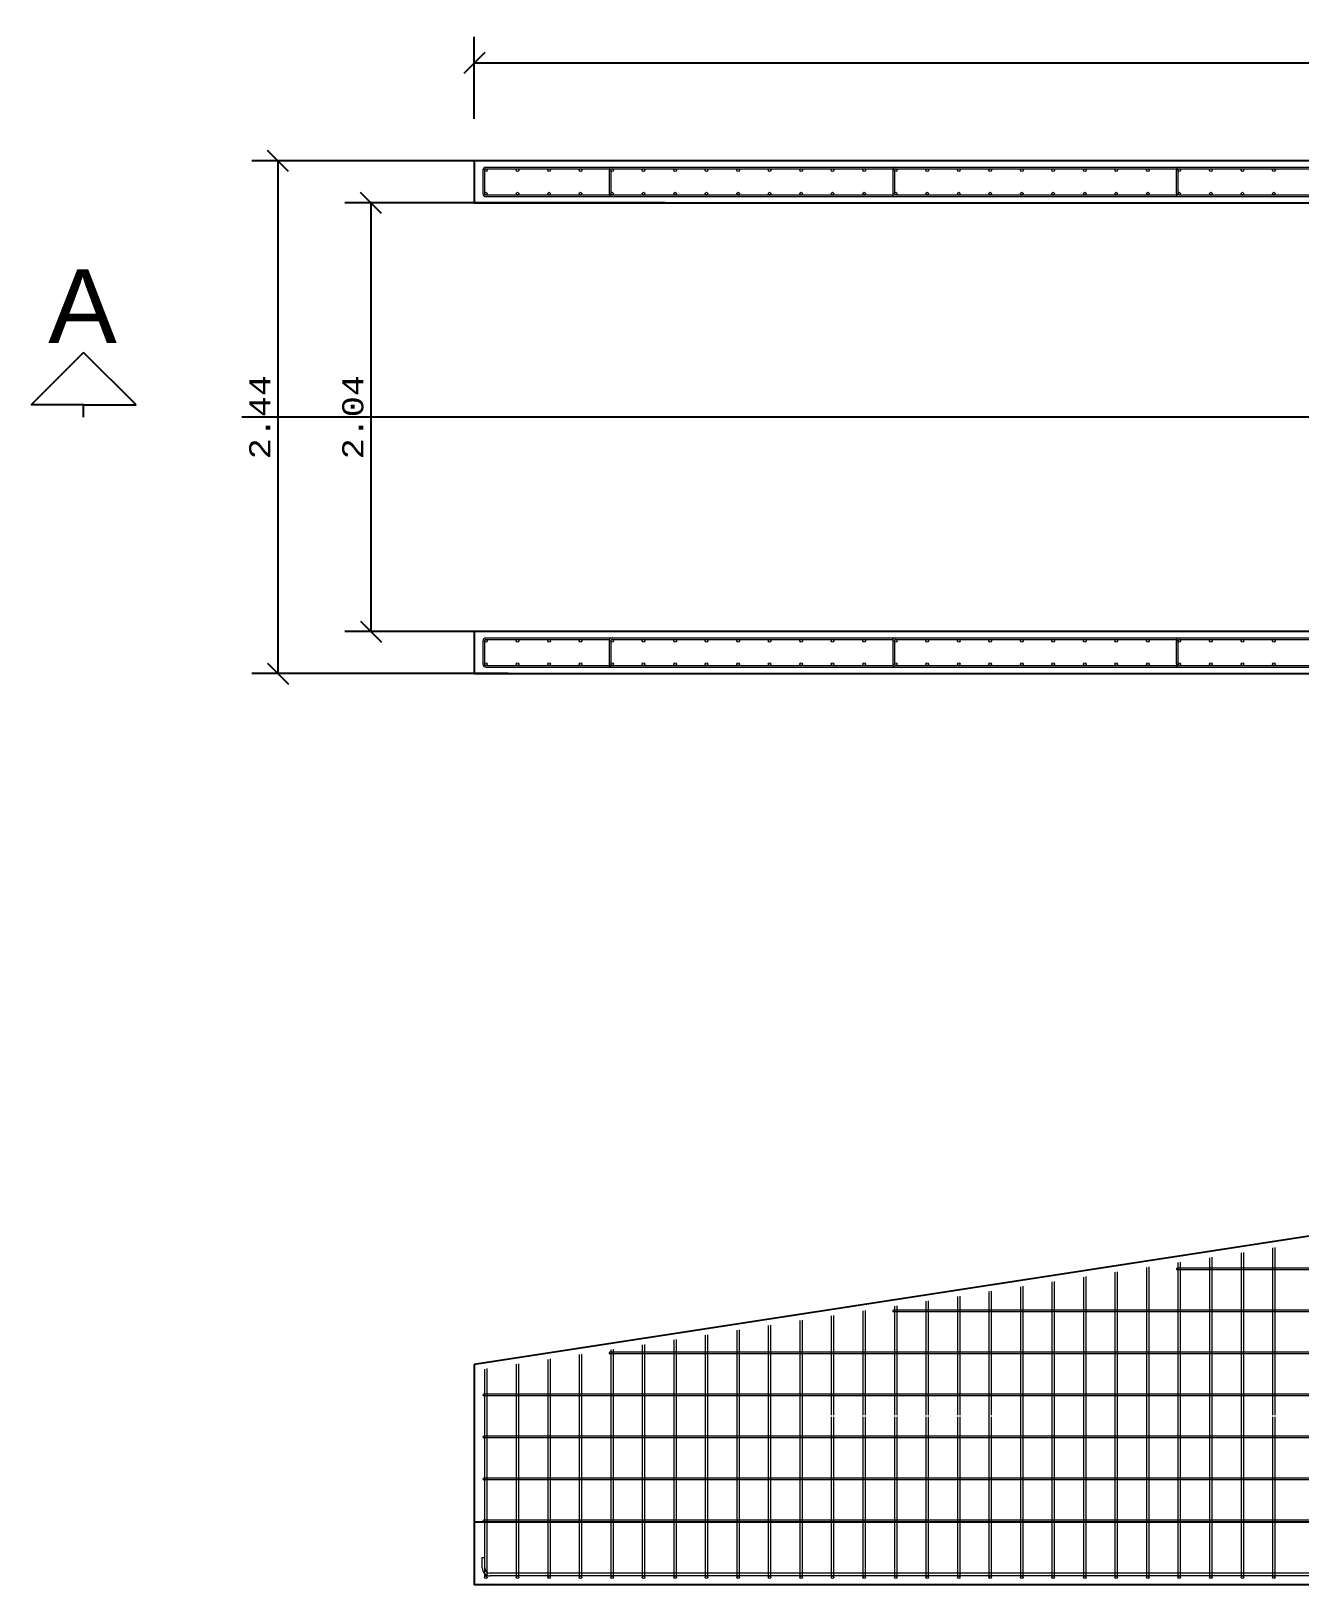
# Model space of a CAD drawing. Header units: millimetres. Extents: x 1263 to 2085, y 1308 to 1444.
# Drawn here: x 2024.31 to 2030.34, y 1381.03 to 1388.42 of the extents above; entities that cross this region are included whole.
import ezdxf

# ---------------------------------------------------------------- set-up
doc = ezdxf.new("R2010")
doc.units = ezdxf.units.MM
doc.linetypes.add('DASHDOT', pattern=[25.4, 12.7, -6.35, 0, -6.35])
for name, color, linetype, lineweight in [('Acero de refuerzo', 150, 'Continuous', 0), ('Acero de refuerzo estribos', 92, 'Continuous', 0), ('Cotas', 144, 'Continuous', 0)]:
    doc.layers.add(name, color=color, linetype=linetype, lineweight=lineweight)
doc.layers.add('ejes', color=140, linetype='DASHDOT')
doc.styles.add('corrier new', font='cour.ttf', dxfattribs={"height": 0.1})
doc.styles.get("Standard").update_dxf_attribs({"font": 'arial.ttf'})
doc.dimstyles.new('Ing_metros_anotativa', dxfattribs={"dimscale": 0, "dimtxt": 0.1, "dimasz": 0.1, "dimexe": 0.125, "dimexo": 0.2, "dimgap": 0.03, "dimtad": 1, "dimzin": 1, "dimdsep": 46, "dimtxsty": 'corrier new', "dimblk": 'OBLIQUE', "dimcen": 0, "dimadec": 0, "dimazin": 0, "dimtfac": 1, "dimtix": 1, "dimtmove": 0, "dimatfit": 3, "dimfxl": 1, "dimarcsym": 0})

# ---------------------------------------------------------------- blocks, each defined once
blk = doc.blocks.new('estribos delgaod 0.1')
at = {"transparency": 33554687}
for p, q in [((-0.0143, 0), (-0.0143, -0.1115)), ((-0.0064, 0), (-0.0064, -0.1115))]:
    blk.add_line(p, q, dxfattribs=at)
for centre, radius, start, end in [((0, 0), 0.0142, 90, 180), ((0, 0), 0.00635, 90, 180), ((0, -0.1115), 0.0142, 180, 270), ((0, -0.1115), 0.00635, 174.15874, 270)]:
    blk.add_arc(centre, radius, start, end, dxfattribs=at)
blk = doc.blocks.new('acero #4 mas largo')
at = {"layer": 'Acero de refuerzo'}
for p, q in [((31.29, -0.042), (31.29, 0.6772)), ((31.29, 0.6772), (31.3027, 0.6772)), ((31.3027, 0.6772), (31.3027, -0.042)), ((21.3785, -0.042), (21.3785, 0.008)), ((21.3785, 0.008), (21.3912, 0.008)), ((21.3912, -0.042), (21.3912, 0.008))]:
    blk.add_line(p, q, dxfattribs=at)
at = {"layer": 'Acero de refuerzo', "transparency": 33554687}
for p, q in [((31.2646, -0.0674), (21.4166, -0.0674)), ((31.2646, -0.0801), (21.4166, -0.0801))]:
    blk.add_line(p, q, dxfattribs=at)
for centre, radius, start, end in [((21.4166, -0.042), 0.0381, 180, 270), ((21.4166, -0.042), 0.0254, 180.00001, 270), ((31.2646, -0.042), 0.0381, 270, 0), ((31.2646, -0.042), 0.0254, 270, 359.99999)]:
    blk.add_arc(centre, radius, start, end, dxfattribs=at)
blk = doc.blocks.new('estribo mas largo 10')
at = {"layer": 'Acero de refuerzo estribos', "transparency": 33554687}
for p, q in [((31.0066, 0.1851), (21.386, 0.1851)), ((31.0066, 0.1772), (21.386, 0.1772))]:
    blk.add_line(p, q, dxfattribs=at)
for centre, start, end in [((21.386, 0.1812), 90, 270), ((31.0066, 0.1812), 270, 90)]:
    blk.add_arc(centre, 0.00395, start, end, dxfattribs=at)
blk = doc.blocks.new('_Oblique')
at = {"color": 0, "linetype": 'ByBlock', "lineweight": -2}
blk.add_line((-0.5, -0.5), (0.5, 0.5), dxfattribs=at)
blk = doc.blocks.new('*D274')
at = {"layer": 'Cotas', "color": 0, "lineweight": -2, "transparency": 16777216}
for p, q in [((2026.4149, 1388.0046), (2026.4149, 1388.3959)), ((2036.4149, 1388.0046), (2036.4149, 1388.3959)), ((2026.4149, 1388.2709), (2036.4149, 1388.2709))]:
    blk.add_line(p, q, dxfattribs=at)
at = {"layer": 'Defpoints', "color": 0, "transparency": 16777216}
for p in [(2036.4149, 1388.2709), (2026.4149, 1387.8046), (2036.4149, 1387.8046)]:
    blk.add_point(p, dxfattribs=at)
at = {"layer": 'Cotas', "color": 0, "lineweight": -2, "transparency": 16777216, "xscale": 0.1, "yscale": 0.1, "zscale": 0.1, "rotation": 180}
blk.add_blockref('_Oblique', (2026.4149, 1388.2709), dxfattribs=at)
at = {"layer": 'Cotas', "color": 0, "lineweight": -2, "transparency": 16777216, "xscale": 0.1, "yscale": 0.1, "zscale": 0.1}
blk.add_blockref('_Oblique', (2036.4149, 1388.2709), dxfattribs=at)
at = {"layer": 'Cotas', "color": 0, "transparency": 16777216, "insert": (2031.4149, 1388.3571), "char_height": 0.1, "attachment_point": 5, "style": 'corrier new'}
blk.add_mtext('10.00', dxfattribs=at)
blk = doc.blocks.new('*D275')
at = {"layer": 'Cotas', "color": 0, "lineweight": -2, "transparency": 16777216}
for p, q in [((2027.3235, 1387.6046), (2025.7988, 1387.6046)), ((2025.9238, 1385.5646), (2025.9238, 1387.6046)), ((2027.4033, 1385.5646), (2025.7988, 1385.5646))]:
    blk.add_line(p, q, dxfattribs=at)
at = {"layer": 'Defpoints', "color": 0, "transparency": 16777216}
for p in [(2025.9238, 1387.6046), (2027.5235, 1387.6046), (2027.6033, 1385.5646)]:
    blk.add_point(p, dxfattribs=at)
at = {"layer": 'Cotas', "color": 0, "lineweight": -2, "transparency": 16777216, "xscale": 0.1, "yscale": 0.1, "zscale": 0.1}
for p, rotation in [((2025.9238, 1387.6046), 90), ((2025.9238, 1385.5646), 270)]:
    blk.add_blockref('_Oblique', p, dxfattribs=dict(at, rotation=rotation))
at = {"layer": 'Cotas', "color": 0, "transparency": 16777216, "insert": (2025.8376, 1386.5846), "char_height": 0.1, "attachment_point": 5, "rotation": 90, "style": 'corrier new'}
blk.add_mtext('2.04', dxfattribs=at)
blk = doc.blocks.new('*D289')
at = {"layer": 'Cotas', "color": 0, "lineweight": -2, "transparency": 16777216}
for p, q in [((2026.5759, 1387.8046), (2025.3555, 1387.8046)), ((2025.4805, 1387.8046), (2025.4805, 1385.3646)), ((2026.5759, 1385.3646), (2025.3555, 1385.3646))]:
    blk.add_line(p, q, dxfattribs=at)
at = {"layer": 'Defpoints', "color": 0, "transparency": 16777216}
for p in [(2026.7759, 1387.8046), (2025.4805, 1385.3646), (2026.7759, 1385.3646)]:
    blk.add_point(p, dxfattribs=at)
at = {"layer": 'Cotas', "color": 0, "lineweight": -2, "transparency": 16777216, "xscale": 0.1, "yscale": 0.1, "zscale": 0.1}
for p, rotation in [((2025.4805, 1387.8046), 90), ((2025.4805, 1385.3646), 270)]:
    blk.add_blockref('_Oblique', p, dxfattribs=dict(at, rotation=rotation))
at = {"layer": 'Cotas', "color": 0, "transparency": 16777216, "insert": (2025.3943, 1386.5846), "char_height": 0.1, "attachment_point": 5, "rotation": 90, "style": 'corrier new'}
blk.add_mtext('2.44', dxfattribs=at)

msp = doc.modelspace()

# ---------------------------------------------------------------- linework, layer by layer
at = {"transparency": 33554687}
for p, q in [((2036.41491, 1387.8046), (2026.41491, 1387.8046)), ((2026.41491, 1387.8046), (2026.41491, 1387.6046)), ((2026.41491, 1387.6046), (2036.17491, 1387.6046)), ((2036.17641, 1385.5646), (2026.41491, 1385.5646)), ((2026.41491, 1385.5646), (2026.41491, 1385.3646)), ((2026.41491, 1385.3646), (2036.41491, 1385.3646)), ((2036.17641, 1383.57627), (2026.41491, 1382.07627))]:
    msp.add_line(p, q, dxfattribs=at)
at = {"color": 7, "transparency": 33554687}
for p, q in [((2026.41491, 1382.07627), (2026.41491, 1381.02627)), ((2026.41491, 1381.32627), (2036.41491, 1381.32627)), ((2036.41491, 1381.02627), (2026.41491, 1381.02627))]:
    msp.add_line(p, q, dxfattribs=at)
at = {"color": 251, "true_color": 0x636466, "transparency": 33554687}
for p, q in [((2026.41491, 1381.22627), (2026.41491, 1381.17627)), ((2036.41491, 1381.02627), (2026.41491, 1381.02627))]:
    msp.add_line(p, q, dxfattribs=at)
at = {"layer": 'Acero de refuerzo', "transparency": 33554495}
for p, q in [((2030.21431, 1382.63011), (2030.21431, 1381.83419)), ((2030.22701, 1381.83419), (2030.22701, 1382.63206)), ((2029.62701, 1381.82627), (2029.62701, 1382.53986)), ((2029.76431, 1382.56096), (2029.76431, 1381.82627)), ((2029.77701, 1381.82627), (2029.77701, 1382.56291)), ((2029.91431, 1382.58401), (2029.91431, 1381.82627)), ((2029.92701, 1381.82627), (2029.92701, 1382.58596)), ((2030.06431, 1382.60706), (2030.06431, 1381.82627)), ((2030.07701, 1381.82627), (2030.07701, 1382.60901)), ((2029.16431, 1382.46876), (2029.16431, 1381.82357)), ((2029.17701, 1381.82357), (2029.17701, 1382.47071)), ((2029.31431, 1382.49181), (2029.31431, 1381.82357)), ((2029.32701, 1381.82357), (2029.32701, 1382.49376)), ((2029.46431, 1382.51486), (2029.46431, 1381.82627)), ((2029.47701, 1381.82627), (2029.47701, 1382.51681)), ((2029.61431, 1382.53791), (2029.61431, 1381.82627)), ((2028.71431, 1382.39961), (2028.71431, 1381.83419)), ((2028.72701, 1381.83419), (2028.72701, 1382.40156)), ((2028.86432, 1382.42266), (2028.86432, 1381.82357)), ((2028.87701, 1381.83419), (2028.87701, 1382.42461)), ((2029.01431, 1382.44571), (2029.01431, 1381.82357)), ((2029.02701, 1381.82357), (2029.02701, 1382.44766)), ((2028.26431, 1382.33046), (2028.26431, 1381.83419)), ((2028.27701, 1381.83419), (2028.27701, 1382.33241)), ((2028.41431, 1382.35351), (2028.41431, 1381.83419)), ((2028.42701, 1381.83419), (2028.42701, 1382.35546)), ((2028.56431, 1382.37656), (2028.56431, 1381.83419)), ((2028.57701, 1381.83419), (2028.57701, 1382.37851)), ((2027.81431, 1382.26131), (2027.81431, 1381.82627)), ((2027.82701, 1381.82627), (2027.82701, 1382.26326)), ((2027.96431, 1382.28436), (2027.96431, 1381.82627)), ((2027.97701, 1381.82627), (2027.97701, 1382.28631)), ((2028.11431, 1382.30741), (2028.11431, 1381.83419)), ((2028.12701, 1381.83419), (2028.12701, 1382.30936)), ((2027.21431, 1382.16911), (2027.21431, 1381.82357)), ((2027.22701, 1381.82357), (2027.22701, 1382.17107)), ((2027.36431, 1382.19216), (2027.36431, 1381.82627)), ((2027.37701, 1381.82627), (2027.37701, 1382.19412)), ((2027.51431, 1382.21521), (2027.51431, 1381.82627)), ((2027.52701, 1381.82627), (2027.52701, 1382.21716)), ((2027.66431, 1382.23826), (2027.66431, 1381.82627)), ((2027.67701, 1381.82627), (2027.67701, 1382.24021)), ((2026.76431, 1382.09996), (2026.76431, 1381.82627)), ((2026.77701, 1381.82627), (2026.77701, 1382.10192)), ((2026.91431, 1382.12301), (2026.91431, 1381.82627)), ((2026.92701, 1381.82627), (2026.92701, 1382.12497)), ((2027.06431, 1382.14606), (2027.06431, 1381.82357)), ((2027.07701, 1381.82357), (2027.07701, 1382.14802)), ((2026.46431, 1382.05387), (2026.46431, 1381.82357)), ((2026.47701, 1381.82357), (2026.47701, 1382.05582)), ((2026.61431, 1382.07691), (2026.61431, 1381.82357)), ((2026.62701, 1381.82357), (2026.62701, 1382.07887))]:
    msp.add_line(p, q, dxfattribs=at)
at = {"layer": 'Acero de refuerzo', "transparency": 33554687}
for p, q in [((2026.46431, 1381.82627), (2026.46431, 1381.06262)), ((2026.47701, 1381.06262), (2026.47701, 1381.82627)), ((2026.61431, 1381.82627), (2026.61431, 1381.06689)), ((2026.62701, 1381.06689), (2026.62701, 1381.82627)), ((2026.76432, 1381.82627), (2026.76432, 1381.05627)), ((2026.77701, 1381.06689), (2026.77701, 1381.82627)), ((2026.91431, 1381.82627), (2026.91431, 1381.05627)), ((2026.92701, 1381.05627), (2026.92701, 1381.82627)), ((2027.06431, 1381.82627), (2027.06431, 1381.05627)), ((2027.07701, 1381.05627), (2027.07701, 1381.82627)), ((2027.21431, 1381.82627), (2027.21431, 1381.05627)), ((2027.22701, 1381.05627), (2027.22701, 1381.82627)), ((2027.36431, 1381.82627), (2027.36431, 1381.05897)), ((2027.37701, 1381.05897), (2027.37701, 1381.82627)), ((2027.51431, 1381.82627), (2027.51431, 1381.05897)), ((2027.52701, 1381.05897), (2027.52701, 1381.82627)), ((2027.66431, 1381.82627), (2027.66431, 1381.05897)), ((2027.67701, 1381.05897), (2027.67701, 1381.82627)), ((2027.81431, 1381.82627), (2027.81431, 1381.05897)), ((2027.82701, 1381.05897), (2027.82701, 1381.82627)), ((2027.96431, 1381.82627), (2027.96431, 1381.05897)), ((2027.97701, 1381.05897), (2027.97701, 1381.82627)), ((2028.11431, 1381.82627), (2028.11431, 1381.06689)), ((2028.12701, 1381.06689), (2028.12701, 1381.82627)), ((2028.26431, 1381.82627), (2028.26431, 1381.06689)), ((2028.27701, 1381.06689), (2028.27701, 1381.82627)), ((2028.41431, 1381.82627), (2028.41431, 1381.06689)), ((2028.42701, 1381.06689), (2028.42701, 1381.82627)), ((2028.56431, 1381.82627), (2028.56431, 1381.06689)), ((2028.57701, 1381.06689), (2028.57701, 1381.82627)), ((2028.71431, 1381.82627), (2028.71431, 1381.06689)), ((2028.72701, 1381.06689), (2028.72701, 1381.82627)), ((2028.86432, 1381.82627), (2028.86432, 1381.05627)), ((2028.87701, 1381.06689), (2028.87701, 1381.82627)), ((2029.01431, 1381.82627), (2029.01431, 1381.05627)), ((2029.02701, 1381.05627), (2029.02701, 1381.82627)), ((2029.16431, 1381.82627), (2029.16431, 1381.05627)), ((2029.17701, 1381.05627), (2029.17701, 1381.82627)), ((2029.31431, 1381.82627), (2029.31431, 1381.05627)), ((2029.32701, 1381.05627), (2029.32701, 1381.82627)), ((2029.46431, 1381.82627), (2029.46431, 1381.05897)), ((2029.47701, 1381.05897), (2029.47701, 1381.82627)), ((2029.61431, 1381.82627), (2029.61431, 1381.05897)), ((2029.62701, 1381.05897), (2029.62701, 1381.82627)), ((2029.76431, 1381.82627), (2029.76431, 1381.05897)), ((2029.77701, 1381.05897), (2029.77701, 1381.82627)), ((2029.91431, 1381.82627), (2029.91431, 1381.05897)), ((2029.92701, 1381.05897), (2029.92701, 1381.82627)), ((2030.06431, 1381.82627), (2030.06431, 1381.05897)), ((2030.07701, 1381.05897), (2030.07701, 1381.82627)), ((2030.21431, 1381.82627), (2030.21431, 1381.06689)), ((2030.22701, 1381.06689), (2030.22701, 1381.82627))]:
    msp.add_line(p, q, dxfattribs=at)
for centre in [(2026.47066, 1387.76035), (2026.62066, 1387.76035), (2026.77066, 1387.76035), (2026.92066, 1387.76035), (2027.07066, 1387.76035), (2027.22066, 1387.76035), (2027.37066, 1387.76035), (2027.52066, 1387.76035), (2027.67066, 1387.76035), (2027.82066, 1387.76035), (2027.97066, 1387.76035), (2028.12066, 1387.76035), (2028.27066, 1387.76035), (2028.42066, 1387.76035), (2028.57066, 1387.76035), (2028.72066, 1387.76035), (2028.87066, 1387.76035), (2029.02066, 1387.76035), (2029.17066, 1387.76035), (2029.32066, 1387.76035), (2029.47066, 1387.76035), (2029.62066, 1387.76035), (2029.77066, 1387.76035), (2029.92066, 1387.76035), (2030.07066, 1387.76035), (2030.22066, 1387.76035), (2026.47066, 1387.64885), (2026.62066, 1387.64885), (2026.77066, 1387.64885), (2026.92066, 1387.64885), (2027.07066, 1387.64885), (2027.22066, 1387.64885), (2027.37066, 1387.64885), (2027.52066, 1387.64885), (2027.67066, 1387.64885), (2027.82066, 1387.64885), (2027.97066, 1387.64885), (2028.12066, 1387.64885), (2028.27066, 1387.64885), (2028.42066, 1387.64885), (2028.57066, 1387.64885), (2028.72066, 1387.64885), (2028.87066, 1387.64885), (2029.02066, 1387.64885), (2029.17066, 1387.64885), (2029.32066, 1387.64885), (2029.47066, 1387.64885), (2029.62066, 1387.64885), (2029.77066, 1387.64885), (2029.92066, 1387.64885), (2030.07066, 1387.64885), (2030.22066, 1387.64885), (2026.47066, 1385.52035), (2026.62066, 1385.52035), (2026.77066, 1385.52035), (2026.92066, 1385.52035), (2027.07066, 1385.52035), (2027.22066, 1385.52035), (2027.37066, 1385.52035), (2027.52066, 1385.52035), (2027.67066, 1385.52035), (2027.82066, 1385.52035), (2027.97066, 1385.52035), (2028.12066, 1385.52035), (2028.27066, 1385.52035), (2028.42066, 1385.52035), (2028.57066, 1385.52035), (2028.72066, 1385.52035), (2028.87066, 1385.52035), (2029.02066, 1385.52035), (2029.17066, 1385.52035), (2029.32066, 1385.52035), (2029.47066, 1385.52035), (2029.62066, 1385.52035), (2029.77066, 1385.52035), (2029.92066, 1385.52035), (2030.07066, 1385.52035), (2030.22066, 1385.52035), (2026.47066, 1385.40885), (2026.62066, 1385.40885), (2026.77066, 1385.40885), (2026.92066, 1385.40885), (2027.07066, 1385.40885), (2027.22066, 1385.40885), (2027.37066, 1385.40885), (2027.52066, 1385.40885), (2027.67066, 1385.40885), (2027.82066, 1385.40885), (2027.97066, 1385.40885), (2028.12066, 1385.40885), (2028.27066, 1385.40885), (2028.42066, 1385.40885), (2028.57066, 1385.40885), (2028.72066, 1385.40885), (2028.87066, 1385.40885), (2029.02066, 1385.40885), (2029.17066, 1385.40885), (2029.32066, 1385.40885), (2029.47066, 1385.40885), (2029.62066, 1385.40885), (2029.77066, 1385.40885), (2029.92066, 1385.40885), (2030.07066, 1385.40885), (2030.22066, 1385.40885), (2026.47066, 1381.06262), (2026.62066, 1381.06262), (2026.77066, 1381.06262), (2026.92066, 1381.06262), (2027.07066, 1381.06262), (2027.22066, 1381.06262), (2027.37066, 1381.06262), (2027.52066, 1381.06262), (2027.67066, 1381.06262), (2027.82066, 1381.06262), (2027.97066, 1381.06262), (2028.12066, 1381.06262), (2028.27066, 1381.06262), (2028.42066, 1381.06262), (2028.57066, 1381.06262), (2028.72066, 1381.06262), (2028.87066, 1381.06262), (2029.02066, 1381.06262), (2029.17066, 1381.06262), (2029.32066, 1381.06262), (2029.47066, 1381.06262), (2029.62066, 1381.06262), (2029.77066, 1381.06262), (2029.92066, 1381.06262), (2030.07066, 1381.06262), (2030.22066, 1381.06262)]:
    msp.add_circle(centre, 0.00635, dxfattribs=at)
at = {"layer": 'Acero de refuerzo estribos'}
for p, q in [((2026.47066, 1387.7746), (2027.07066, 1387.7746)), ((2026.47066, 1387.7667), (2027.0579, 1387.7667)), ((2027.07066, 1387.7746), (2028.42066, 1387.7746)), ((2027.07066, 1387.7667), (2028.4079, 1387.7667)), ((2028.42066, 1387.7746), (2029.77066, 1387.7746)), ((2028.42066, 1387.7667), (2029.7579, 1387.7667)), ((2029.77066, 1387.7746), (2031.12066, 1387.7746)), ((2029.77066, 1387.7667), (2031.1079, 1387.7667)), ((2026.47066, 1387.6425), (2027.0579, 1387.6425)), ((2027.0579, 1387.6425), (2028.4079, 1387.6425)), ((2028.42066, 1387.6425), (2029.7579, 1387.6425)), ((2029.77066, 1387.6425), (2031.1079, 1387.6425)), ((2026.47066, 1387.6346), (2027.07066, 1387.6346)), ((2027.07066, 1387.6346), (2028.42066, 1387.6346)), ((2028.42066, 1387.6346), (2029.77066, 1387.6346)), ((2029.77066, 1387.6346), (2031.12066, 1387.6346)), ((2026.47066, 1385.5346), (2027.07066, 1385.5346)), ((2026.47066, 1385.5267), (2027.0579, 1385.5267)), ((2027.07066, 1385.5346), (2028.42066, 1385.5346)), ((2027.07066, 1385.5267), (2028.4079, 1385.5267)), ((2028.42066, 1385.5346), (2029.77066, 1385.5346)), ((2028.42066, 1385.5267), (2029.7579, 1385.5267)), ((2029.77066, 1385.5346), (2031.12066, 1385.5346)), ((2029.77066, 1385.5267), (2031.1079, 1385.5267)), ((2026.47066, 1385.4025), (2027.0579, 1385.4025)), ((2026.47066, 1385.3946), (2027.07066, 1385.3946)), ((2027.0579, 1385.4025), (2028.4079, 1385.4025)), ((2027.07066, 1385.3946), (2028.42066, 1385.3946)), ((2028.42066, 1385.4025), (2029.7579, 1385.4025)), ((2028.42066, 1385.3946), (2029.77066, 1385.3946)), ((2029.77066, 1385.4025), (2031.1079, 1385.4025)), ((2029.77066, 1385.3946), (2031.12066, 1385.3946))]:
    msp.add_line(p, q, dxfattribs=at)
at = {"layer": 'Acero de refuerzo estribos', "transparency": 33554687}
for p, q in [((2036.08096, 1382.53417), (2029.76036, 1382.53417)), ((2036.08096, 1382.52627), (2029.76036, 1382.52627)), ((2036.08096, 1382.33417), (2028.41036, 1382.33417)), ((2036.08096, 1382.32627), (2028.41036, 1382.32627)), ((2036.08096, 1382.13417), (2027.06036, 1382.13417)), ((2036.08096, 1382.12627), (2027.06036, 1382.12627))]:
    msp.add_line(p, q, dxfattribs=at)
for centre in [(2029.76036, 1382.53022), (2028.41036, 1382.33022), (2027.06036, 1382.13022)]:
    msp.add_arc(centre, 0.00395, 90, 270, dxfattribs=at)
at = {"layer": 'ejes', "transparency": 33554687}
for p, q in [((2024.30558, 1386.64292), (2024.55558, 1386.89292)), ((2024.80558, 1386.64292), (2024.55558, 1386.89292)), ((2024.55558, 1386.64292), (2024.30558, 1386.64292)), ((2024.55558, 1386.5846), (2024.55558, 1386.64292)), ((2024.55558, 1386.64292), (2024.80558, 1386.64292)), ((2038.00864, 1386.5846), (2024.55558, 1386.5846))]:
    msp.add_line(p, q, dxfattribs=at)

# ---------------------------------------------------------------- block references
at = {"transparency": 33554687}
for name, p in [('estribo mas largo 10', (2005.07434, 1381.74903)), ('acero #4 mas largo', (2005.07434, 1381.14903)), ('estribo mas largo 10', (2005.07434, 1381.54903)), ('estribo mas largo 10', (2005.07434, 1381.34903)), ('estribo mas largo 10', (2005.07434, 1381.14903))]:
    msp.add_blockref(name, p, dxfattribs=at)
at = {"layer": 'Acero de refuerzo estribos'}
for p in [(2026.47066, 1387.76035), (2027.07066, 1387.76035), (2028.42066, 1387.76035), (2029.77066, 1387.76035), (2026.47066, 1385.52035), (2027.07066, 1385.52035), (2028.42066, 1385.52035), (2029.77066, 1385.52035)]:
    msp.add_blockref('estribos delgaod 0.1', p, dxfattribs=at)

# ---------------------------------------------------------------- texts
at = {"layer": 'ejes', "transparency": 33554687, "insert": (2024.38695, 1387.28907), "char_height": 0.35092, "attachment_point": 1}
msp.add_mtext_dynamic_manual_height_columns('A', width=0.539358, gutter_width=1.75461, heights=[0], dxfattribs=at)

# ---------------------------------------------------------------- dimensions: what is measured, and where the dimension line sits
at = {"layer": 'Cotas', "transparency": 33554687}
dim = msp.add_linear_dim(base=(2036.41491, 1388.27087), p1=(2026.41491, 1387.8046), p2=(2036.41491, 1387.8046), dimstyle='Ing_metros_anotativa', dxfattribs=at)
dim.commit()
dim.dimension.update_dxf_attribs({"geometry": '*D274', "text_midpoint": (2031.41491, 1388.35707)})
for base, p1, p2, picture, middle in [((2025.48051, 1385.3646), (2026.77595, 1387.8046), (2026.77595, 1385.3646), '*D289', (2025.39431, 1386.5846)), ((2025.92375, 1387.6046), (2027.6033, 1385.5646), (2027.52348, 1387.6046), '*D275', (2025.83755, 1386.5846))]:
    dim = msp.add_linear_dim(base=base, p1=p1, p2=p2, angle=90, dimstyle='Ing_metros_anotativa', dxfattribs=at)
    dim.commit()
    dim.dimension.update_dxf_attribs({"geometry": picture, "text_midpoint": middle})

doc.saveas('drawing.dxf')
